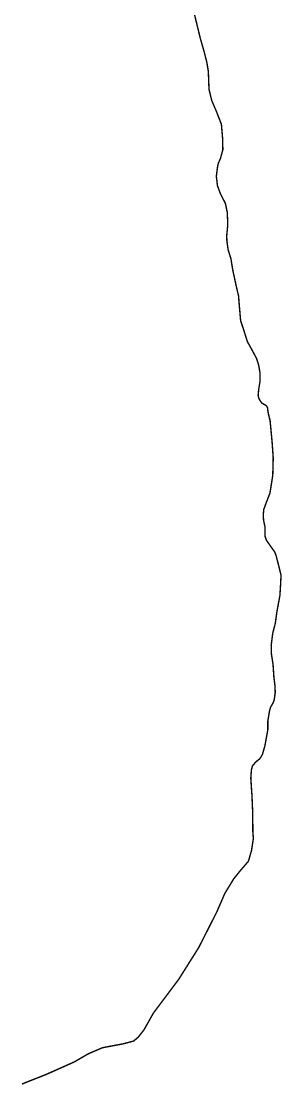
# Model space of a CAD drawing. Header units: metres. Extents: x 321579 to 324287, y 1841156 to 1845971.
# Drawn here: x 321721 to 322275, y 1841156 to 1843413 of the extents above; entities that cross this region are included whole.
import ezdxf

# ---------------------------------------------------------------- set-up
doc = ezdxf.new("R2010")
doc.units = ezdxf.units.M
doc.layers.add('NATURALLY PROTECTED', color=3, linetype='Continuous')

msp = doc.modelspace()

# ---------------------------------------------------------------- linework, layer by layer
at = {"layer": 'NATURALLY PROTECTED', "const_width": 3, "flags": 128}
msp.add_lwpolyline([(322086.1, 1843440.9), (322102, 1843375.7), (322110, 1843348), (322115.5, 1843326.1), (322118.8, 1843306.8), (322120.2, 1843268.5), (322126.2, 1843244.3), (322135.6, 1843222.4), (322146.5, 1843194.6), (322149.2, 1843163.5), (322149.6, 1843140.5), (322144.7, 1843122.4), (322139.5, 1843110.1), (322137.9, 1843101.2), (322135.8, 1843084.2), (322138.1, 1843064.3), (322144.1, 1843048), (322155.1, 1843026.1), (322159, 1843007.6), (322160.1, 1842981.3), (322157.8, 1842957.9), (322158.2, 1842946.4), (322160.9, 1842927.9), (322166.8, 1842909.1), (322170.6, 1842885.4), (322177.9, 1842851.6), (322182.9, 1842830.4), (322184.9, 1842805.8), (322187.4, 1842777.5), (322193.4, 1842759.7), (322201.6, 1842733.5), (322212.6, 1842713.6), (322221.1, 1842697.7), (322225.6, 1842683.6), (322228.7, 1842666.2), (322228.5, 1842648.5), (322225.8, 1842632.3), (322224.6, 1842620), (322225.8, 1842613.1), (322232, 1842603.1), (322241.2, 1842597.8), (322244.3, 1842593.9), (322246.1, 1842580.7), (322250, 1842565.1), (322254.3, 1842519.1), (322256.6, 1842486.5), (322255.6, 1842449.1), (322249.6, 1842411.5), (322243, 1842394.7), (322236.5, 1842377.1), (322235.4, 1842365.9), (322236.1, 1842354.2), (322239.3, 1842339.1), (322239.1, 1842320.6), (322241.8, 1842312.3), (322250.6, 1842299.6), (322259.5, 1842287.3), (322262.5, 1842279.9), (322268.3, 1842257.5), (322273.2, 1842237.2), (322272.4, 1842220.4), (322270.8, 1842194.6), (322264.2, 1842158.8), (322261.1, 1842135.8), (322255.6, 1842114.5), (322252.3, 1842089.1), (322252.9, 1842069.4), (322256.2, 1842048.7), (322258, 1842021.4), (322260.1, 1842004.7), (322260.9, 1841989.2), (322258.8, 1841973.4), (322256.6, 1841967.2), (322251.1, 1841957.6), (322248.8, 1841950.1), (322245.1, 1841927.8), (322245.1, 1841909.5), (322238.9, 1841875.4), (322233.6, 1841857.1), (322228.3, 1841848.3), (322220.5, 1841842), (322212.7, 1841833.5), (322210.2, 1841824.3), (322209, 1841806.8), (322211.4, 1841770.9), (322213.1, 1841731.6), (322213.3, 1841693.9), (322214.4, 1841678.9), (322210.5, 1841653.3), (322203.9, 1841630.7), (322187.5, 1841611.6), (322172.4, 1841592.9), (322153.3, 1841561.3), (322136.9, 1841523.3), (322098.5, 1841447.7), (322056.1, 1841380.4), (322001.9, 1841308.1), (321982.1, 1841272.9), (321969.9, 1841257.3), (321960.1, 1841249.1), (321938.1, 1841243.2), (321894.1, 1841235), (321863.4, 1841221.8), (321834.1, 1841204.8), (321775.5, 1841178.7), (321722.9, 1841157.9)], dxfattribs=at)

doc.saveas('drawing.dxf')
